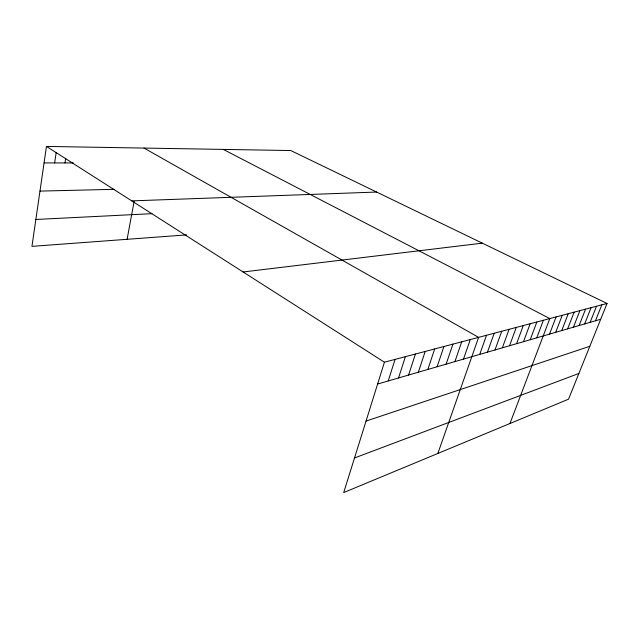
<?xml version="1.0" encoding="UTF-8"?>
<svg xmlns="http://www.w3.org/2000/svg" width="639" height="639" viewBox="0 0 639 639"><rect width="100%" height="100%" fill="white"/><g stroke="black" fill="none" stroke-linecap="round" stroke-linejoin="round"><path stroke-width="0.96" d="M607.05 303.477L384.43 362.201L343.702 492.573L568.534 399.183L607.05 303.477L290.801 150.548L46.463 146.427L31.95 246.358L186.596 234.896M54.635 162.921L56.216 152.362M64.994 162.937L65.729 158.184M127.089 239.313L134.142 201.317M388.224 380.956L395.054 359.406M398.544 377.961L405.374 356.682M408.577 375.045L415.414 354.03M418.345 372.21L425.183 351.458M427.85 369.454L434.68 348.95M437.108 366.762L443.929 346.506M446.126 364.142L452.939 344.133M454.912 361.594L461.717 341.817M463.475 359.11L470.272 339.557M437.843 453.466L478.611 337.36L144.023 148.072M479.737 354.389L486.503 335.275M487.453 352.145L494.211 333.246M494.993 349.956L501.735 331.258M502.358 347.816L509.083 329.317M509.563 345.731L516.264 327.424M516.592 343.686L523.277 325.578M523.477 341.689L530.138 323.765M530.202 339.732L536.848 322M536.784 337.823L543.406 320.267M509.97 423.505L549.82 318.573L223.299 149.414M549.516 334.125L556.098 316.92M555.682 332.336L562.24 315.299M561.721 330.587L568.255 313.709M567.64 328.869L574.141 312.159M573.431 327.184L579.908 310.634M579.102 325.539L585.564 309.148M584.661 323.925L591.099 307.686M590.116 322.344L596.522 306.257M595.452 320.786L601.834 304.851M354.517 457.963L578.886 373.448M366.035 421.085L589.821 346.282M377.609 384.039L600.692 319.268M243.108 271.982L482.309 243.155M35.856 219.465L151.962 213.674M131.754 200.886L376.619 192.051M39.977 191.101L113.958 189.32M44.067 162.905L73.317 162.953M46.463 146.427L384.43 362.201"/></g></svg>
